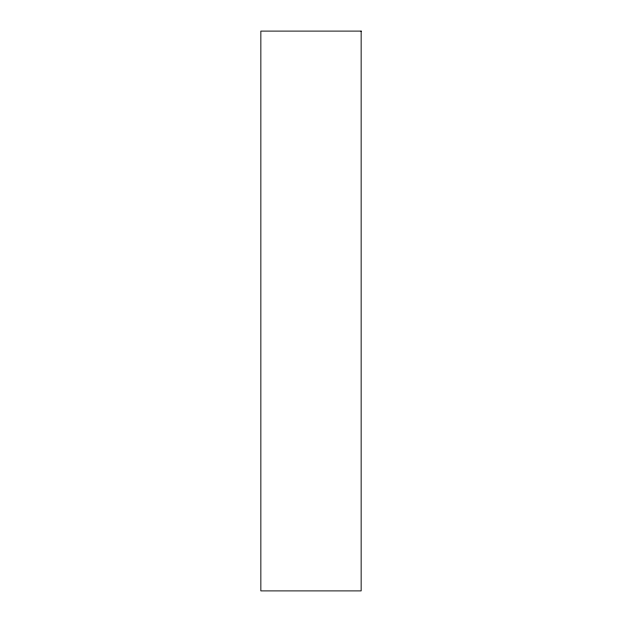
<?xml version="1.0" encoding="UTF-8"?>
<svg xmlns="http://www.w3.org/2000/svg" width="622" height="622" viewBox="0 0 622 622"><rect width="100%" height="100%" fill="white"/><g stroke="black" fill="none" stroke-linecap="round" stroke-linejoin="round"><path stroke-width="0.93" d="M361.149 31.1L260.851 31.1L260.851 590.9L361.149 590.9L361.149 31.1"/></g></svg>
